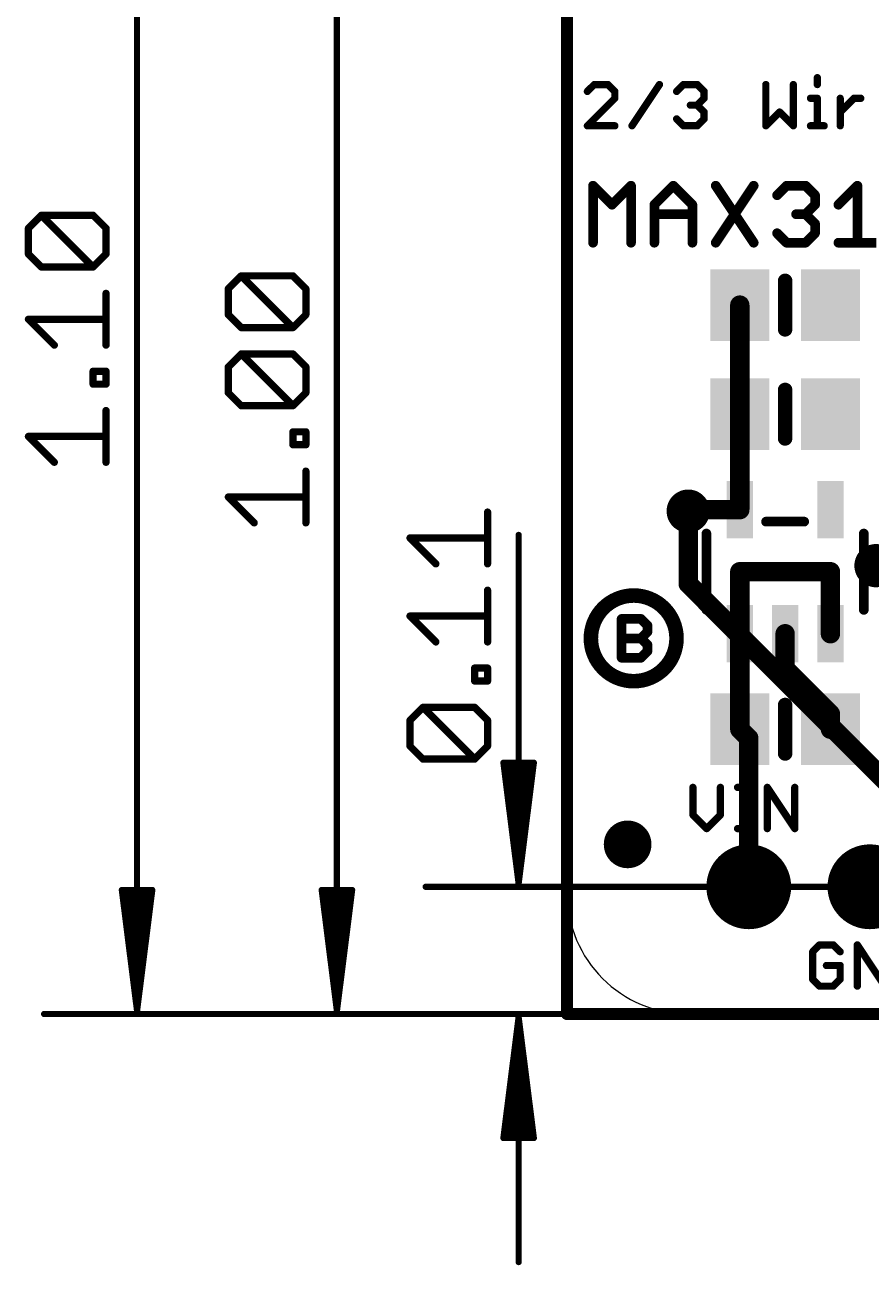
# Model space of a CAD drawing. Extents: x -11.4 to 33.1, y -5.3 to 41.1.
# Drawn here: x -11.37 to 6.38, y -5.27 to 20.73 of the extents above; entities that cross this region are included whole.
import ezdxf

# ---------------------------------------------------------------- set-up
doc = ezdxf.new("R2010")
doc.units = 0
for name, color, linetype in [('1', 12, 'CONTINUOUS'), ('16', 132, 'CONTINUOUS'), ('17', 110, 'CONTINUOUS'), ('18', 110, 'CONTINUOUS'), ('20', 53, 'CONTINUOUS'), ('21', 40, 'CONTINUOUS'), ('23', 40, 'CONTINUOUS'), ('47', 253, 'CONTINUOUS')]:
    doc.layers.add(name, color=color, linetype=linetype)

# ---------------------------------------------------------------- blocks, each defined once
blk = doc.blocks.new('RECT')
blk.add_solid([(-0.5, -0.5), (0.5, -0.5), (-0.5, 0.5), (0.5, 0.5)])
blk = doc.blocks.new('PIE')
at = {"const_width": 0.5}
blk.add_lwpolyline([(0, -0.25, 1), (0, 0.25, 1), (0, -0.25)], format="xyb", dxfattribs=at)
blk = doc.blocks.new('ROUNDP')
at = {"const_width": 0.5}
blk.add_lwpolyline([(0, -0.25, 1), (0, 0.25, 1), (0, -0.25)], format="xyb", dxfattribs=at)
blk = doc.blocks.new('ROUNDV')
at = {"const_width": 0.5}
blk.add_lwpolyline([(0, -0.25, 1), (0, 0.25, 1), (0, -0.25)], format="xyb", dxfattribs=at)

msp = doc.modelspace()

# ---------------------------------------------------------------- linework, layer by layer
at = {"layer": '1'}
for points, const_width in [([(0, 0), (0, 27.94)], 0.254), ([(3.622, 12.573), (3.622, 14.859)], 0.4064), ([(3.622, 10.5711), (3.622, 12.573)], 0.4064), ([(2.5701, 10.5711), (2.54, 10.541)], 0.4064), ([(3.622, 10.5711), (2.5701, 10.5711)], 0.4064), ([(5.522, 9.271), (3.622, 9.271)], 0.4064), ([(3.622, 9.271), (3.622, 7.9709)], 0.4064), ([(5.522, 7.9709), (5.522, 9.271)], 0.4064), ([(3.622, 5.969), (3.622, 7.9709)], 0.4064), ([(4.572, 7.9709), (4.572, 7.239)], 0.4064), ([(4.572, 7.239), (5.522, 6.289)], 0.4064), ([(5.522, 6.289), (5.522, 5.969)], 0.4064), ([(3.81, 5.781), (3.622, 5.969)], 0.4064), ([(3.81, 2.667), (3.81, 5.781)], 0.4064), ([(25.527, 0), (0, 0)], 0.254)]:
    msp.add_lwpolyline(points, dxfattribs=dict(at, const_width=const_width))
for points, const_width in [([(3.7236, 14.859, 1), (3.5204, 14.859)], 0.2032), ([(3.7236, 12.573, 1), (3.5204, 12.573)], 0.2032), ([(3.5204, 12.573, 1), (3.7236, 12.573)], 0.2032), ([(2.4682, 10.6128, 1), (2.6118, 10.4692)], 0.2032), ([(2.5701, 10.6727, 1), (2.5701, 10.4695)], 0.2032), ([(2.6419, 10.4993, 1), (2.4983, 10.6429)], 0.2032), ([(3.5204, 10.5711, 1), (3.7236, 10.5711)], 0.2032), ([(3.622, 10.4695, 1), (3.622, 10.6727)], 0.2032), ([(3.622, 9.3726, 1), (3.622, 9.1694)], 0.2032), ([(3.7236, 9.271, 1), (3.5204, 9.271)], 0.2032), ([(5.6236, 9.271, 1), (5.4204, 9.271)], 0.2032), ([(5.522, 9.1694, 1), (5.522, 9.3726)], 0.2032), ([(3.7236, 7.9709, 1), (3.5204, 7.9709)], 0.2032), ([(3.5204, 7.9709, 1), (3.7236, 7.9709)], 0.2032), ([(4.6736, 7.9709, 1), (4.4704, 7.9709)], 0.2032), ([(5.4204, 7.9709, 1), (5.6236, 7.9709)], 0.2032), ([(4.4704, 7.239, 1), (4.6736, 7.239)], 0.2032), ([(4.6438, 7.3108, 1), (4.5002, 7.1672)], 0.2032), ([(5.6236, 6.289, 1), (5.4204, 6.289)], 0.2032), ([(5.4502, 6.2172, 1), (5.5938, 6.3608)], 0.2032), ([(3.5204, 5.969, 1), (3.7236, 5.969)], 0.2032), ([(3.6938, 6.0408, 1), (3.5502, 5.8972)], 0.2032), ([(3.9116, 5.781, 1), (3.7084, 5.781)], 0.2032), ([(5.4204, 5.969, 1), (5.6236, 5.969)], 0.2032), ([(3.7382, 5.7092, 1), (3.8818, 5.8528)], 0.2032), ([(3.7084, 2.667, 1), (3.9116, 2.667)], 0.2032), ([(0, 0.0635, 1), (0, -0.0635)], 0.127), ([(-0.0635, 0, 1), (0.0635, 0)], 0.127)]:
    msp.add_lwpolyline(points, format="xyb", dxfattribs=dict(at, const_width=const_width))
at = {"layer": '16'}
for points, const_width in [([(0, 0), (0, 27.94)], 0.254), ([(2.54, 10.541), (2.54, 9.017)], 0.4064), ([(2.54, 9.017), (8.89, 2.667)], 0.4064), ([(25.527, 0), (0, 0)], 0.254)]:
    msp.add_lwpolyline(points, dxfattribs=dict(at, const_width=const_width))
for points, const_width in [([(2.6416, 10.541, 1), (2.4384, 10.541)], 0.2032), ([(2.4384, 9.017, 1), (2.6416, 9.017)], 0.2032), ([(2.6118, 9.0888, 1), (2.4682, 8.9452)], 0.2032), ([(0, 0.0635, 1), (0, -0.0635)], 0.127), ([(-0.0635, 0, 1), (0.0635, 0)], 0.127)]:
    msp.add_lwpolyline(points, format="xyb", dxfattribs=dict(at, const_width=const_width))
at = {"layer": '20'}
for p, q in [((0, 25.4), (0, 2.54)), ((2.54, 0), (22.86, 0))]:
    msp.add_line(p, q, dxfattribs=at)
msp.add_arc((2.54, 2.54), 2.54, 180, 270, dxfattribs=at)
at = {"layer": '21'}
for points, const_width in [([(0.5699, 19.4825), (0.4258, 19.3385)], 0.1524), ([(0.858, 19.4825), (0.5699, 19.4825)], 0.1524), ([(1.002, 19.3385), (0.858, 19.4825)], 0.1524), ([(1.3613, 18.6182), (1.9375, 19.4825)], 0.1524), ([(2.2968, 19.3385), (2.4409, 19.4825)], 0.1524), ([(2.4409, 19.4825), (2.729, 19.4825)], 0.1524), ([(2.729, 19.4825), (2.8731, 19.3385)], 0.1524), ([(4.1679, 19.4825), (4.1679, 18.6182)], 0.1524), ([(4.7441, 18.6182), (4.7441, 19.4825)], 0.1524), ([(5.2475, 19.6266), (5.2475, 19.4825)], 0.1524), ([(0.4258, 18.6182), (1.002, 19.1944)], 0.1524), ([(1.002, 19.1944), (1.002, 19.3385)], 0.1524), ([(2.8731, 19.1944), (2.729, 19.0504)], 0.1524), ([(2.8731, 19.3385), (2.8731, 19.1944)], 0.1524), ([(5.1034, 19.1944), (5.2475, 19.1944)], 0.1524), ([(5.2475, 19.1944), (5.2475, 18.6182)], 0.1524), ([(5.7271, 18.6182), (5.7271, 19.1944)], 0.1524), ([(5.7271, 18.9063), (6.0152, 19.1944)], 0.1524), ([(6.0152, 19.1944), (6.1592, 19.1944)], 0.1524), ([(2.729, 19.0504), (2.585, 19.0504)], 0.1524), ([(2.729, 19.0504), (2.8731, 18.9063)], 0.1524), ([(2.8731, 18.9063), (2.8731, 18.7623)], 0.1524), ([(4.1679, 18.6182), (4.456, 18.9063)], 0.1524), ([(4.456, 18.9063), (4.7441, 18.6182)], 0.1524), ([(2.4409, 18.6182), (2.2968, 18.7623)], 0.1524), ([(2.8731, 18.7623), (2.729, 18.6182)], 0.1524), ([(1.002, 18.6182), (0.4258, 18.6182)], 0.1524), ([(2.729, 18.6182), (2.4409, 18.6182)], 0.1524), ([(5.1034, 18.6182), (5.3915, 18.6182)], 0.1524), ([(0.5442, 16.1671), (0.5442, 17.3619)], 0.2032), ([(0.5442, 17.3619), (0.9425, 16.9636)], 0.2032), ([(0.9425, 16.9636), (1.3408, 17.3619)], 0.2032), ([(1.3408, 17.3619), (1.3408, 16.1671)], 0.2032), ([(1.8306, 16.9636), (2.2289, 17.3619)], 0.2032), ([(2.2289, 17.3619), (2.6271, 16.9636)], 0.2032), ([(3.1169, 17.3619), (3.9135, 16.1671)], 0.2032), ([(3.9135, 17.3619), (3.1169, 16.1671)], 0.2032), ([(4.4033, 17.1628), (4.6024, 17.3619)], 0.2032), ([(4.6024, 17.3619), (5.0007, 17.3619)], 0.2032), ([(5.0007, 17.3619), (5.1998, 17.1628)], 0.2032), ([(5.6896, 16.9636), (6.0879, 17.3619)], 0.2032), ([(6.0879, 17.3619), (6.0879, 16.1671)], 0.2032), ([(5.1998, 17.1628), (5.1998, 16.9636)], 0.2032), ([(1.8306, 16.1671), (1.8306, 16.9636)], 0.2032), ([(2.6271, 16.9636), (2.6271, 16.1671)], 0.2032), ([(5.1998, 16.9636), (5.0007, 16.7645)], 0.2032), ([(1.8306, 16.7645), (2.6271, 16.7645)], 0.2032), ([(5.0007, 16.7645), (4.8015, 16.7645)], 0.2032), ([(5.0007, 16.7645), (5.1998, 16.5654)], 0.2032), ([(5.1998, 16.5654), (5.1998, 16.3662)], 0.2032), ([(4.6024, 16.1671), (4.4033, 16.3662)], 0.2032), ([(5.1998, 16.3662), (5.0007, 16.1671)], 0.2032), ([(5.0007, 16.1671), (4.6024, 16.1671)], 0.2032), ([(5.6896, 16.1671), (6.4861, 16.1671)], 0.2032), ([(4.572, 15.367), (4.572, 14.351)], 0.3048), ([(4.572, 13.081), (4.572, 12.065)], 0.3048), ([(4.172, 10.321), (4.972, 10.321)], 0.2032), ([(2.922, 10.071), (2.922, 8.471)], 0.2032), ([(6.222, 10.071), (6.222, 8.471)], 0.2032), ([(1.143, 7.4676), (1.143, 8.2811)], 0.2032), ([(1.143, 8.2811), (1.5497, 8.2811)], 0.2032), ([(1.5497, 8.2811), (1.6853, 8.1455)], 0.2032), ([(1.6853, 8.0099), (1.5497, 7.8743)], 0.2032), ([(1.6853, 8.1455), (1.6853, 8.0099)], 0.2032), ([(1.143, 7.8743), (1.5497, 7.8743)], 0.2032), ([(1.5497, 7.8743), (1.6853, 7.7388)], 0.2032), ([(1.6853, 7.7388), (1.6853, 7.6032)], 0.2032), ([(1.5497, 7.4676), (1.143, 7.4676)], 0.2032), ([(1.6853, 7.6032), (1.5497, 7.4676)], 0.2032), ([(4.572, 6.477), (4.572, 5.461)], 0.3048), ([(2.6388, 4.7505), (2.6388, 4.1743)], 0.1524), ([(3.2151, 4.1743), (3.2151, 4.7505)], 0.1524), ([(3.5744, 4.7505), (3.8625, 4.7505)], 0.1524), ([(3.7184, 3.8862), (3.7184, 4.7505)], 0.1524), ([(4.198, 3.8862), (4.198, 4.7505)], 0.1524), ([(4.198, 4.7505), (4.7743, 3.8862)], 0.1524), ([(4.7743, 3.8862), (4.7743, 4.7505)], 0.1524), ([(2.6388, 4.1743), (2.927, 3.8862)], 0.1524), ([(2.927, 3.8862), (3.2151, 4.1743)], 0.1524), ([(3.5744, 3.8862), (3.8625, 3.8862)], 0.1524), ([(5.294, 1.4485), (5.1499, 1.3045)], 0.1524), ([(5.1499, 1.3045), (5.1499, 0.7283)], 0.1524), ([(5.5821, 1.4485), (5.294, 1.4485)], 0.1524), ([(5.7261, 1.3045), (5.5821, 1.4485)], 0.1524), ([(6.0854, 0.5842), (6.0854, 1.4485)], 0.1524), ([(6.0854, 1.4485), (6.6617, 0.5842)], 0.1524), ([(5.7261, 1.0164), (5.438, 1.0164)], 0.1524), ([(5.7261, 0.7283), (5.7261, 1.0164)], 0.1524), ([(5.1499, 0.7283), (5.294, 0.5842)], 0.1524), ([(5.5821, 0.5842), (5.7261, 0.7283)], 0.1524), ([(5.294, 0.5842), (5.5821, 0.5842)], 0.1524)]:
    msp.add_lwpolyline(points, dxfattribs=dict(at, const_width=const_width))
for points, const_width in [([(0.5699, 19.5206, 1), (0.5699, 19.4444)], 0.0762), ([(0.5968, 19.4556, 1), (0.5429, 19.5095)], 0.0762), ([(0.8849, 19.5095, 1), (0.831, 19.4556)], 0.0762), ([(0.858, 19.4444, 1), (0.858, 19.5206)], 0.0762), ([(1.9692, 19.4614, 1), (1.9058, 19.5037)], 0.0762), ([(2.4409, 19.5206, 1), (2.4409, 19.4444)], 0.0762), ([(2.4678, 19.4556, 1), (2.414, 19.5095)], 0.0762), ([(2.756, 19.5095, 1), (2.7021, 19.4556)], 0.0762), ([(2.729, 19.4444, 1), (2.729, 19.5206)], 0.0762), ([(4.206, 19.4825, 1), (4.1298, 19.4825)], 0.0762), ([(4.7822, 19.4825, 1), (4.706, 19.4825)], 0.0762), ([(5.2856, 19.6266, 1), (5.2094, 19.6266)], 0.0762), ([(5.2094, 19.4825, 1), (5.2856, 19.4825)], 0.0762), ([(0.3989, 19.3654, 1), (0.4527, 19.3115)], 0.0762), ([(1.0401, 19.3385, 1), (0.9639, 19.3385)], 0.0762), ([(0.9751, 19.3115, 1), (1.029, 19.3654)], 0.0762), ([(1.029, 19.1675, 1), (0.9751, 19.2214)], 0.0762), ([(2.2699, 19.3654, 1), (2.3238, 19.3115)], 0.0762), ([(2.9112, 19.3385, 1), (2.835, 19.3385)], 0.0762), ([(2.8461, 19.3115, 1), (2.9, 19.3654)], 0.0762), ([(2.9, 19.1675, 1), (2.8461, 19.2214)], 0.0762), ([(5.1034, 19.2325, 1), (5.1034, 19.1563)], 0.0762), ([(5.2856, 19.1944, 1), (5.2094, 19.1944)], 0.0762), ([(5.2475, 19.1563, 1), (5.2475, 19.2325)], 0.0762), ([(5.7652, 19.1944, 1), (5.689, 19.1944)], 0.0762), ([(6.0152, 19.2325, 1), (6.0152, 19.1563)], 0.0762), ([(6.0421, 19.1675, 1), (5.9882, 19.2214)], 0.0762), ([(6.1592, 19.1563, 1), (6.1592, 19.2325)], 0.0762), ([(0.9639, 19.1944, 1), (1.0401, 19.1944)], 0.0762), ([(2.585, 19.0885, 1), (2.585, 19.0123)], 0.0762), ([(2.756, 19.0773, 1), (2.7021, 19.0234)], 0.0762), ([(2.7021, 19.0773, 1), (2.756, 19.0234)], 0.0762), ([(2.729, 19.0123, 1), (2.729, 19.0885)], 0.0762), ([(2.835, 19.1944, 1), (2.9112, 19.1944)], 0.0762), ([(2.9112, 18.9063, 1), (2.835, 18.9063)], 0.0762), ([(4.4829, 18.9333, 1), (4.429, 18.8794)], 0.0762), ([(4.4829, 18.8794, 1), (4.429, 18.9333)], 0.0762), ([(2.3238, 18.7892, 1), (2.2699, 18.7353)], 0.0762), ([(2.835, 18.7623, 1), (2.9112, 18.7623)], 0.0762), ([(2.8461, 18.8794, 1), (2.9, 18.9333)], 0.0762), ([(2.9, 18.7353, 1), (2.8461, 18.7892)], 0.0762), ([(5.7001, 18.9333, 1), (5.754, 18.8794)], 0.0762), ([(0.4258, 18.6563, 1), (0.4258, 18.5801)], 0.0762), ([(0.3989, 18.6451, 1), (0.4527, 18.5913)], 0.0762), ([(1.002, 18.5801, 1), (1.002, 18.6563)], 0.0762), ([(1.3296, 18.6393, 1), (1.393, 18.5971)], 0.0762), ([(2.4409, 18.6563, 1), (2.4409, 18.5801)], 0.0762), ([(2.414, 18.5913, 1), (2.4678, 18.6451)], 0.0762), ([(2.7021, 18.6451, 1), (2.756, 18.5913)], 0.0762), ([(2.729, 18.5801, 1), (2.729, 18.6563)], 0.0762), ([(4.1409, 18.6451, 1), (4.1948, 18.5913)], 0.0762), ([(4.1298, 18.6182, 1), (4.206, 18.6182)], 0.0762), ([(4.706, 18.6182, 1), (4.7822, 18.6182)], 0.0762), ([(4.7172, 18.5913, 1), (4.771, 18.6451)], 0.0762), ([(5.1034, 18.6563, 1), (5.1034, 18.5801)], 0.0762), ([(5.2094, 18.6182, 1), (5.2856, 18.6182)], 0.0762), ([(5.3915, 18.5801, 1), (5.3915, 18.6563)], 0.0762), ([(5.689, 18.6182, 1), (5.7652, 18.6182)], 0.0762), ([(0.595, 17.3619, 1), (0.4934, 17.3619)], 0.1016), ([(0.5802, 17.3978, 1), (0.5083, 17.326)], 0.1016), ([(1.3916, 17.3619, 1), (1.29, 17.3619)], 0.1016), ([(1.3767, 17.326, 1), (1.3049, 17.3978)], 0.1016), ([(2.2648, 17.3978, 1), (2.1929, 17.326)], 0.1016), ([(2.2648, 17.326, 1), (2.1929, 17.3978)], 0.1016), ([(3.1592, 17.3901, 1), (3.0747, 17.3337)], 0.1016), ([(3.9557, 17.3337, 1), (3.8712, 17.3901)], 0.1016), ([(4.6024, 17.4127, 1), (4.6024, 17.3111)], 0.1016), ([(4.6383, 17.326, 1), (4.5665, 17.3978)], 0.1016), ([(5.0366, 17.3978, 1), (4.9647, 17.326)], 0.1016), ([(5.0007, 17.3111, 1), (5.0007, 17.4127)], 0.1016), ([(6.1387, 17.3619, 1), (6.0371, 17.3619)], 0.1016), ([(6.1238, 17.326, 1), (6.0519, 17.3978)], 0.1016), ([(4.3673, 17.1987, 1), (4.4392, 17.1269)], 0.1016), ([(5.2506, 17.1628, 1), (5.149, 17.1628)], 0.1016), ([(5.1639, 17.1269, 1), (5.2357, 17.1987)], 0.1016), ([(0.9066, 16.9996, 1), (0.9784, 16.9277)], 0.1016), ([(0.9066, 16.9277, 1), (0.9784, 16.9996)], 0.1016), ([(1.8814, 16.9636, 1), (1.7798, 16.9636)], 0.1016), ([(1.7947, 16.9996, 1), (1.8665, 16.9277)], 0.1016), ([(2.6779, 16.9636, 1), (2.5763, 16.9636)], 0.1016), ([(2.5912, 16.9277, 1), (2.663, 16.9996)], 0.1016), ([(5.149, 16.9636, 1), (5.2506, 16.9636)], 0.1016), ([(5.2357, 16.9277, 1), (5.1639, 16.9996)], 0.1016), ([(5.6537, 16.9996, 1), (5.7255, 16.9277)], 0.1016), ([(1.8306, 16.8153, 1), (1.8306, 16.7137)], 0.1016), ([(2.6271, 16.7137, 1), (2.6271, 16.8153)], 0.1016), ([(4.8015, 16.8153, 1), (4.8015, 16.7137)], 0.1016), ([(5.0366, 16.8004, 1), (4.9647, 16.7286)], 0.1016), ([(4.9647, 16.8004, 1), (5.0366, 16.7286)], 0.1016), ([(5.0007, 16.7137, 1), (5.0007, 16.8153)], 0.1016), ([(5.2506, 16.5654, 1), (5.149, 16.5654)], 0.1016), ([(5.1639, 16.5295, 1), (5.2357, 16.6013)], 0.1016), ([(4.4392, 16.4022, 1), (4.3673, 16.3303)], 0.1016), ([(5.149, 16.3662, 1), (5.2506, 16.3662)], 0.1016), ([(5.2357, 16.3303, 1), (5.1639, 16.4022)], 0.1016), ([(0.4934, 16.1671, 1), (0.595, 16.1671)], 0.1016), ([(1.29, 16.1671, 1), (1.3916, 16.1671)], 0.1016), ([(1.7798, 16.1671, 1), (1.8814, 16.1671)], 0.1016), ([(2.5763, 16.1671, 1), (2.6779, 16.1671)], 0.1016), ([(3.0747, 16.1953, 1), (3.1592, 16.1389)], 0.1016), ([(3.8712, 16.1389, 1), (3.9557, 16.1953)], 0.1016), ([(4.6024, 16.2179, 1), (4.6024, 16.1163)], 0.1016), ([(4.5665, 16.1312, 1), (4.6383, 16.203)], 0.1016), ([(4.9647, 16.203, 1), (5.0366, 16.1312)], 0.1016), ([(5.0007, 16.1163, 1), (5.0007, 16.2179)], 0.1016), ([(5.6896, 16.2179, 1), (5.6896, 16.1163)], 0.1016), ([(6.0371, 16.1671, 1), (6.1387, 16.1671)], 0.1016), ([(4.6482, 15.367, 1), (4.4958, 15.367)], 0.1524), ([(4.4958, 14.351, 1), (4.6482, 14.351)], 0.1524), ([(4.6482, 13.081, 1), (4.4958, 13.081)], 0.1524), ([(4.4958, 12.065, 1), (4.6482, 12.065)], 0.1524), ([(4.172, 10.3718, 1), (4.172, 10.2702)], 0.1016), ([(4.972, 10.2702, 1), (4.972, 10.3718)], 0.1016), ([(2.9728, 10.071, 1), (2.8712, 10.071)], 0.1016), ([(6.2728, 10.071, 1), (6.1712, 10.071)], 0.1016), ([(1.397, 6.976, 1), (1.397, 8.772, 1), (1.397, 6.976)], 0.3048), ([(1.1938, 8.2811, 1), (1.0922, 8.2811)], 0.1016), ([(1.143, 8.3319, 1), (1.143, 8.2303)], 0.1016), ([(1.5857, 8.317, 1), (1.5138, 8.2452)], 0.1016), ([(1.5497, 8.2303, 1), (1.5497, 8.3319)], 0.1016), ([(2.8712, 8.471, 1), (2.9728, 8.471)], 0.1016), ([(6.1712, 8.471, 1), (6.2728, 8.471)], 0.1016), ([(1.7361, 8.1455, 1), (1.6345, 8.1455)], 0.1016), ([(1.6345, 8.0099, 1), (1.7361, 8.0099)], 0.1016), ([(1.6494, 8.1096, 1), (1.7212, 8.1814)], 0.1016), ([(1.7212, 7.974, 1), (1.6494, 8.0458)], 0.1016), ([(1.143, 7.9251, 1), (1.143, 7.8235)], 0.1016), ([(1.5857, 7.9103, 1), (1.5138, 7.8384)], 0.1016), ([(1.5138, 7.9103, 1), (1.5857, 7.8384)], 0.1016), ([(1.5497, 7.8235, 1), (1.5497, 7.9251)], 0.1016), ([(1.7361, 7.7388, 1), (1.6345, 7.7388)], 0.1016), ([(1.6494, 7.7028, 1), (1.7212, 7.7747)], 0.1016), ([(1.143, 7.5184, 1), (1.143, 7.4168)], 0.1016), ([(1.5138, 7.5035, 1), (1.5857, 7.4317)], 0.1016), ([(1.5497, 7.4168, 1), (1.5497, 7.5184)], 0.1016), ([(1.6345, 7.6032, 1), (1.7361, 7.6032)], 0.1016), ([(1.7212, 7.5673, 1), (1.6494, 7.6391)], 0.1016), ([(1.0922, 7.4676, 1), (1.1938, 7.4676)], 0.1016), ([(4.6482, 6.477, 1), (4.4958, 6.477)], 0.1524), ([(4.4958, 5.461, 1), (4.6482, 5.461)], 0.1524), ([(2.6769, 4.7505, 1), (2.6007, 4.7505)], 0.0762), ([(3.2532, 4.7505, 1), (3.177, 4.7505)], 0.0762), ([(3.5744, 4.7886, 1), (3.5744, 4.7124)], 0.0762), ([(3.7565, 4.7505, 1), (3.6803, 4.7505)], 0.0762), ([(3.8625, 4.7124, 1), (3.8625, 4.7886)], 0.0762), ([(4.2297, 4.7717, 1), (4.1663, 4.7294)], 0.0762), ([(4.2361, 4.7505, 1), (4.1599, 4.7505)], 0.0762), ([(4.8124, 4.7505, 1), (4.7362, 4.7505)], 0.0762), ([(2.6658, 4.2013, 1), (2.6119, 4.1474)], 0.0762), ([(2.6007, 4.1743, 1), (2.6769, 4.1743)], 0.0762), ([(3.177, 4.1743, 1), (3.2532, 4.1743)], 0.0762), ([(3.242, 4.1474, 1), (3.1881, 4.2013)], 0.0762), ([(2.9, 3.9131, 1), (2.9539, 3.8593)], 0.0762), ([(2.9, 3.8593, 1), (2.9539, 3.9131)], 0.0762), ([(3.5744, 3.9243, 1), (3.5744, 3.8481)], 0.0762), ([(3.6803, 3.8862, 1), (3.7565, 3.8862)], 0.0762), ([(3.8625, 3.8481, 1), (3.8625, 3.9243)], 0.0762), ([(4.1599, 3.8862, 1), (4.2361, 3.8862)], 0.0762), ([(4.7362, 3.8862, 1), (4.8124, 3.8862)], 0.0762), ([(4.7426, 3.8651, 1), (4.806, 3.9073)], 0.0762), ([(5.188, 1.3045, 1), (5.1118, 1.3045)], 0.0762), ([(5.123, 1.3314, 1), (5.1769, 1.2775)], 0.0762), ([(5.294, 1.4866, 1), (5.294, 1.4104)], 0.0762), ([(5.3209, 1.4216, 1), (5.267, 1.4755)], 0.0762), ([(5.609, 1.4755, 1), (5.5551, 1.4216)], 0.0762), ([(5.5821, 1.4104, 1), (5.5821, 1.4866)], 0.0762), ([(5.6992, 1.2775, 1), (5.7531, 1.3314)], 0.0762), ([(6.1171, 1.4697, 1), (6.0537, 1.4274)], 0.0762), ([(6.1235, 1.4485, 1), (6.0473, 1.4485)], 0.0762), ([(5.438, 1.0545, 1), (5.438, 0.9783)], 0.0762), ([(5.7642, 1.0164, 1), (5.688, 1.0164)], 0.0762), ([(5.7261, 0.9783, 1), (5.7261, 1.0545)], 0.0762), ([(5.1769, 0.7552, 1), (5.123, 0.7013)], 0.0762), ([(5.7531, 0.7013, 1), (5.6992, 0.7552)], 0.0762), ([(5.1118, 0.7283, 1), (5.188, 0.7283)], 0.0762), ([(5.294, 0.6223, 1), (5.294, 0.5461)], 0.0762), ([(5.267, 0.5573, 1), (5.3209, 0.6111)], 0.0762), ([(5.5551, 0.6111, 1), (5.609, 0.5573)], 0.0762), ([(5.5821, 0.5461, 1), (5.5821, 0.6223)], 0.0762), ([(5.688, 0.7283, 1), (5.7642, 0.7283)], 0.0762), ([(6.0473, 0.5842, 1), (6.1235, 0.5842)], 0.0762)]:
    msp.add_lwpolyline(points, format="xyb", dxfattribs=dict(at, const_width=const_width))
at = {"layer": '23'}
for p in [(4.572, 14.859), (4.572, 12.573), (4.572, 9.271), (1.397, 7.874), (4.572, 5.969), (1.27, 3.556)]:
    msp.add_point(p, dxfattribs=at)
at = {"layer": '47'}
for points, const_width in [([(0, 18.669), (0, 40.685)], 0.13), ([(-9.017, 0.065), (-9.017, 27.875)], 0.13), ([(-4.826, 0.065), (-4.826, 25.335)], 0.13), ([(-11.2947, 16.4712), (-11.0235, 16.7424)], 0.1524), ([(-11.0235, 16.7424), (-9.9389, 16.7424)], 0.1524), ([(-9.9389, 15.6577), (-11.0235, 16.7424)], 0.1524), ([(-9.9389, 16.7424), (-9.6677, 16.4712)], 0.1524), ([(-11.2947, 15.9289), (-11.2947, 16.4712)], 0.1524), ([(-9.6677, 16.4712), (-9.6677, 15.9289)], 0.1524), ([(-11.0235, 15.6577), (-11.2947, 15.9289)], 0.1524), ([(-9.6677, 15.9289), (-9.9389, 15.6577)], 0.1524), ([(-9.9389, 15.6577), (-11.0235, 15.6577)], 0.1524), ([(-7.1037, 15.2012), (-6.8325, 15.4724)], 0.1524), ([(-6.8325, 15.4724), (-5.7479, 15.4724)], 0.1524), ([(-5.7479, 14.3877), (-6.8325, 15.4724)], 0.1524), ([(-5.7479, 15.4724), (-5.4767, 15.2012)], 0.1524), ([(-9.6677, 14.0205), (-9.6677, 15.1052)], 0.1524), ([(-7.1037, 14.6589), (-7.1037, 15.2012)], 0.1524), ([(-5.4767, 15.2012), (-5.4767, 14.6589)], 0.1524), ([(-10.7524, 14.0205), (-11.2947, 14.5629)], 0.1524), ([(-11.2947, 14.5629), (-9.6677, 14.5629)], 0.1524), ([(-6.8325, 14.3877), (-7.1037, 14.6589)], 0.1524), ([(-5.4767, 14.6589), (-5.7479, 14.3877)], 0.1524), ([(-5.7479, 14.3877), (-6.8325, 14.3877)], 0.1524), ([(-7.1037, 13.564), (-6.8325, 13.8352)], 0.1524), ([(-6.8325, 13.8352), (-5.7479, 13.8352)], 0.1524), ([(-5.7479, 12.7505), (-6.8325, 13.8352)], 0.1524), ([(-5.7479, 13.8352), (-5.4767, 13.564)], 0.1524), ([(-9.9389, 13.202), (-9.9389, 13.4731)], 0.1524), ([(-9.9389, 13.4731), (-9.6677, 13.4731)], 0.1524), ([(-9.6677, 13.4731), (-9.6677, 13.202)], 0.1524), ([(-7.1037, 13.0217), (-7.1037, 13.564)], 0.1524), ([(-5.4767, 13.564), (-5.4767, 13.0217)], 0.1524), ([(-9.6677, 13.202), (-9.9389, 13.202)], 0.1524), ([(-6.8325, 12.7505), (-7.1037, 13.0217)], 0.1524), ([(-5.4767, 13.0217), (-5.7479, 12.7505)], 0.1524), ([(-5.7479, 12.7505), (-6.8325, 12.7505)], 0.1524), ([(-9.6677, 11.5648), (-9.6677, 12.6495)], 0.1524), ([(-5.7479, 11.932), (-5.7479, 12.2031)], 0.1524), ([(-5.7479, 12.2031), (-5.4767, 12.2031)], 0.1524), ([(-5.4767, 12.2031), (-5.4767, 11.932)], 0.1524), ([(-10.7524, 11.5648), (-11.2947, 12.1071)], 0.1524), ([(-11.2947, 12.1071), (-9.6677, 12.1071)], 0.1524), ([(-5.4767, 11.932), (-5.7479, 11.932)], 0.1524), ([(-5.4767, 10.2948), (-5.4767, 11.3795)], 0.1524), ([(-6.5614, 10.2948), (-7.1037, 10.8371)], 0.1524), ([(-7.1037, 10.8371), (-5.4767, 10.8371)], 0.1524), ([(-1.6667, 9.4361), (-1.6667, 10.5208)], 0.1524), ([(-2.7514, 9.4361), (-3.2937, 9.9784)], 0.1524), ([(-3.2937, 9.9784), (-1.6667, 9.9784)], 0.1524), ([(-1.016, 2.732), (-1.016, 10.0423)], 0.13), ([(-1.6667, 7.7989), (-1.6667, 8.8836)], 0.1524), ([(-2.7514, 7.7989), (-3.2937, 8.3413)], 0.1524), ([(-3.2937, 8.3413), (-1.6667, 8.3413)], 0.1524), ([(-1.9379, 6.9804), (-1.9379, 7.2515)], 0.1524), ([(-1.9379, 7.2515), (-1.6667, 7.2515)], 0.1524), ([(-1.6667, 7.2515), (-1.6667, 6.9804)], 0.1524), ([(-1.6667, 6.9804), (-1.9379, 6.9804)], 0.1524), ([(-3.2937, 6.1567), (-3.0225, 6.4279)], 0.1524), ([(-3.0225, 6.4279), (-1.9379, 6.4279)], 0.1524), ([(-1.9379, 5.3432), (-3.0225, 6.4279)], 0.1524), ([(-1.9379, 6.4279), (-1.6667, 6.1567)], 0.1524), ([(-3.2937, 5.6144), (-3.2937, 6.1567)], 0.1524), ([(-1.6667, 6.1567), (-1.6667, 5.6144)], 0.1524), ([(-3.0225, 5.3432), (-3.2937, 5.6144)], 0.1524), ([(-1.6667, 5.6144), (-1.9379, 5.3432)], 0.1524), ([(-1.9379, 5.3432), (-3.0225, 5.3432)], 0.1524), ([(-1.016, 2.732), (-1.3352, 5.267)], 0.13), ([(-1.3352, 5.267), (-0.6968, 5.267)], 0.13), ([(-1.016, 2.732), (-1.276, 5.267)], 0.13), ([(-1.016, 2.732), (-1.146, 5.267)], 0.13), ([(-0.6968, 5.267), (-1.016, 2.732)], 0.13), ([(-0.886, 5.267), (-1.016, 2.732)], 0.13), ([(-0.756, 5.267), (-1.016, 2.732)], 0.13), ([(-9.017, 0.065), (-9.3362, 2.6)], 0.13), ([(-9.3362, 2.6), (-8.6978, 2.6)], 0.13), ([(-9.017, 0.065), (-9.277, 2.6)], 0.13), ([(-9.017, 0.065), (-9.147, 2.6)], 0.13), ([(-8.6978, 2.6), (-9.017, 0.065)], 0.13), ([(-8.887, 2.6), (-9.017, 0.065)], 0.13), ([(-8.757, 2.6), (-9.017, 0.065)], 0.13), ([(-4.826, 0.065), (-5.1452, 2.6)], 0.13), ([(-5.1452, 2.6), (-4.5068, 2.6)], 0.13), ([(-4.826, 0.065), (-5.086, 2.6)], 0.13), ([(-4.826, 0.065), (-4.956, 2.6)], 0.13), ([(-4.5068, 2.6), (-4.826, 0.065)], 0.13), ([(-4.696, 2.6), (-4.826, 0.065)], 0.13), ([(-4.566, 2.6), (-4.826, 0.065)], 0.13), ([(12.7, 2.667), (-2.966, 2.667)], 0.13), ([(6.858, 0), (-10.967, 0)], 0.13), ([(5.461, 0), (-6.776, 0)], 0.13), ([(10.033, 0), (-2.966, 0)], 0.13), ([(-1.016, -0.065), (-1.3352, -2.6)], 0.13), ([(-1.016, -0.065), (-1.276, -2.6)], 0.13), ([(-1.016, -0.065), (-1.146, -2.6)], 0.13), ([(-1.016, -0.065), (-1.016, -5.2)], 0.13), ([(-0.6968, -2.6), (-1.016, -0.065)], 0.13), ([(-0.886, -2.6), (-1.016, -0.065)], 0.13), ([(-0.756, -2.6), (-1.016, -0.065)], 0.13), ([(-1.3352, -2.6), (-0.6968, -2.6)], 0.13)]:
    msp.add_lwpolyline(points, dxfattribs=dict(at, const_width=const_width))
for points, const_width in [([(-0.0325, 18.669, 1), (0.0325, 18.669)], 0.065), ([(-10.9966, 16.7693, 1), (-11.0505, 16.7154)], 0.0762), ([(-11.0235, 16.7805, 1), (-11.0235, 16.7043)], 0.0762), ([(-10.9966, 16.7154, 1), (-11.0505, 16.7693)], 0.0762), ([(-9.9119, 16.7693, 1), (-9.9658, 16.7154)], 0.0762), ([(-9.9389, 16.7043, 1), (-9.9389, 16.7805)], 0.0762), ([(-11.2566, 16.4712, 1), (-11.3328, 16.4712)], 0.0762), ([(-11.3216, 16.4981, 1), (-11.2677, 16.4443)], 0.0762), ([(-9.6296, 16.4712, 1), (-9.7058, 16.4712)], 0.0762), ([(-9.6946, 16.4443, 1), (-9.6408, 16.4981)], 0.0762), ([(-11.2677, 15.9558, 1), (-11.3216, 15.9019)], 0.0762), ([(-11.3328, 15.9289, 1), (-11.2566, 15.9289)], 0.0762), ([(-9.7058, 15.9289, 1), (-9.6296, 15.9289)], 0.0762), ([(-9.6408, 15.9019, 1), (-9.6946, 15.9558)], 0.0762), ([(-11.0235, 15.6958, 1), (-11.0235, 15.6196)], 0.0762), ([(-11.0505, 15.6308, 1), (-10.9966, 15.6846)], 0.0762), ([(-9.9658, 15.6846, 1), (-9.9119, 15.6308)], 0.0762), ([(-9.9658, 15.6308, 1), (-9.9119, 15.6846)], 0.0762), ([(-9.9389, 15.6196, 1), (-9.9389, 15.6958)], 0.0762), ([(-6.8056, 15.4993, 1), (-6.8595, 15.4454)], 0.0762), ([(-6.8325, 15.5105, 1), (-6.8325, 15.4343)], 0.0762), ([(-6.8056, 15.4454, 1), (-6.8595, 15.4993)], 0.0762), ([(-5.7209, 15.4993, 1), (-5.7748, 15.4454)], 0.0762), ([(-5.7479, 15.4343, 1), (-5.7479, 15.5105)], 0.0762), ([(-9.6296, 15.1052, 1), (-9.7058, 15.1052)], 0.0762), ([(-7.0656, 15.2012, 1), (-7.1418, 15.2012)], 0.0762), ([(-7.1306, 15.2281, 1), (-7.0767, 15.1743)], 0.0762), ([(-5.4386, 15.2012, 1), (-5.5148, 15.2012)], 0.0762), ([(-5.5036, 15.1743, 1), (-5.4498, 15.2281)], 0.0762), ([(-11.2677, 14.5898, 1), (-11.3216, 14.5359)], 0.0762), ([(-11.2947, 14.601, 1), (-11.2947, 14.5248)], 0.0762), ([(-9.6677, 14.5248, 1), (-9.6677, 14.601)], 0.0762), ([(-7.0767, 14.6858, 1), (-7.1306, 14.6319)], 0.0762), ([(-7.1418, 14.6589, 1), (-7.0656, 14.6589)], 0.0762), ([(-5.5148, 14.6589, 1), (-5.4386, 14.6589)], 0.0762), ([(-5.4498, 14.6319, 1), (-5.5036, 14.6858)], 0.0762), ([(-6.8325, 14.4258, 1), (-6.8325, 14.3496)], 0.0762), ([(-6.8595, 14.3608, 1), (-6.8056, 14.4146)], 0.0762), ([(-5.7748, 14.4146, 1), (-5.7209, 14.3608)], 0.0762), ([(-5.7748, 14.3608, 1), (-5.7209, 14.4146)], 0.0762), ([(-5.7479, 14.3496, 1), (-5.7479, 14.4258)], 0.0762), ([(-10.7793, 13.9936, 1), (-10.7254, 14.0475)], 0.0762), ([(-9.7058, 14.0205, 1), (-9.6296, 14.0205)], 0.0762), ([(-6.8325, 13.8733, 1), (-6.8325, 13.7971)], 0.0762), ([(-6.8056, 13.8621, 1), (-6.8595, 13.8083)], 0.0762), ([(-6.8056, 13.8083, 1), (-6.8595, 13.8621)], 0.0762), ([(-5.7209, 13.8621, 1), (-5.7748, 13.8083)], 0.0762), ([(-5.7479, 13.7971, 1), (-5.7479, 13.8733)], 0.0762), ([(-9.9008, 13.4731, 1), (-9.977, 13.4731)], 0.0762), ([(-9.9389, 13.5112, 1), (-9.9389, 13.435)], 0.0762), ([(-9.6296, 13.4731, 1), (-9.7058, 13.4731)], 0.0762), ([(-9.6677, 13.435, 1), (-9.6677, 13.5112)], 0.0762), ([(-7.0656, 13.564, 1), (-7.1418, 13.564)], 0.0762), ([(-7.1306, 13.591, 1), (-7.0767, 13.5371)], 0.0762), ([(-5.4386, 13.564, 1), (-5.5148, 13.564)], 0.0762), ([(-5.5036, 13.5371, 1), (-5.4498, 13.591)], 0.0762), ([(-9.9389, 13.2401, 1), (-9.9389, 13.1639)], 0.0762), ([(-9.6677, 13.1639, 1), (-9.6677, 13.2401)], 0.0762), ([(-9.977, 13.202, 1), (-9.9008, 13.202)], 0.0762), ([(-9.7058, 13.202, 1), (-9.6296, 13.202)], 0.0762), ([(-7.1418, 13.0217, 1), (-7.0656, 13.0217)], 0.0762), ([(-7.0767, 13.0486, 1), (-7.1306, 12.9948)], 0.0762), ([(-5.5148, 13.0217, 1), (-5.4386, 13.0217)], 0.0762), ([(-5.4498, 12.9948, 1), (-5.5036, 13.0486)], 0.0762), ([(-6.8325, 12.7886, 1), (-6.8325, 12.7124)], 0.0762), ([(-6.8595, 12.7236, 1), (-6.8056, 12.7775)], 0.0762), ([(-5.7748, 12.7775, 1), (-5.7209, 12.7236)], 0.0762), ([(-5.7748, 12.7236, 1), (-5.7209, 12.7775)], 0.0762), ([(-5.7479, 12.7124, 1), (-5.7479, 12.7886)], 0.0762), ([(-9.6296, 12.6495, 1), (-9.7058, 12.6495)], 0.0762), ([(-5.7098, 12.2031, 1), (-5.786, 12.2031)], 0.0762), ([(-5.7479, 12.2412, 1), (-5.7479, 12.165)], 0.0762), ([(-5.4386, 12.2031, 1), (-5.5148, 12.2031)], 0.0762), ([(-5.4767, 12.165, 1), (-5.4767, 12.2412)], 0.0762), ([(-11.2677, 12.1341, 1), (-11.3216, 12.0802)], 0.0762), ([(-11.2947, 12.1452, 1), (-11.2947, 12.069)], 0.0762), ([(-9.6677, 12.069, 1), (-9.6677, 12.1452)], 0.0762), ([(-5.7479, 11.9701, 1), (-5.7479, 11.8939)], 0.0762), ([(-5.786, 11.932, 1), (-5.7098, 11.932)], 0.0762), ([(-5.5148, 11.932, 1), (-5.4386, 11.932)], 0.0762), ([(-5.4767, 11.8939, 1), (-5.4767, 11.9701)], 0.0762), ([(-10.7793, 11.5379, 1), (-10.7254, 11.5918)], 0.0762), ([(-9.7058, 11.5648, 1), (-9.6296, 11.5648)], 0.0762), ([(-5.4386, 11.3795, 1), (-5.5148, 11.3795)], 0.0762), ([(-7.0767, 10.8641, 1), (-7.1306, 10.8102)], 0.0762), ([(-7.1037, 10.8752, 1), (-7.1037, 10.799)], 0.0762), ([(-5.4767, 10.799, 1), (-5.4767, 10.8752)], 0.0762), ([(-1.6286, 10.5208, 1), (-1.7048, 10.5208)], 0.0762), ([(-6.5883, 10.2679, 1), (-6.5344, 10.3218)], 0.0762), ([(-5.5148, 10.2948, 1), (-5.4386, 10.2948)], 0.0762), ([(-3.2667, 10.0054, 1), (-3.3206, 9.9515)], 0.0762), ([(-3.2937, 10.0165, 1), (-3.2937, 9.9403)], 0.0762), ([(-1.6667, 9.9403, 1), (-1.6667, 10.0165)], 0.0762), ([(-0.9835, 10.0423, 1), (-1.0485, 10.0423)], 0.065), ([(-2.7783, 9.4091, 1), (-2.7244, 9.463)], 0.0762), ([(-1.7048, 9.4361, 1), (-1.6286, 9.4361)], 0.0762), ([(-1.6286, 8.8836, 1), (-1.7048, 8.8836)], 0.0762), ([(-3.2667, 8.3682, 1), (-3.3206, 8.3143)], 0.0762), ([(-3.2937, 8.3794, 1), (-3.2937, 8.3032)], 0.0762), ([(-1.6667, 8.3032, 1), (-1.6667, 8.3794)], 0.0762), ([(-2.7783, 7.772, 1), (-2.7244, 7.8259)], 0.0762), ([(-1.7048, 7.7989, 1), (-1.6286, 7.7989)], 0.0762), ([(-1.8998, 7.2515, 1), (-1.976, 7.2515)], 0.0762), ([(-1.9379, 7.2896, 1), (-1.9379, 7.2134)], 0.0762), ([(-1.6286, 7.2515, 1), (-1.7048, 7.2515)], 0.0762), ([(-1.6667, 7.2134, 1), (-1.6667, 7.2896)], 0.0762), ([(-1.9379, 7.0185, 1), (-1.9379, 6.9423)], 0.0762), ([(-1.6667, 6.9423, 1), (-1.6667, 7.0185)], 0.0762), ([(-1.976, 6.9804, 1), (-1.8998, 6.9804)], 0.0762), ([(-1.7048, 6.9804, 1), (-1.6286, 6.9804)], 0.0762), ([(-2.9956, 6.4548, 1), (-3.0495, 6.4009)], 0.0762), ([(-3.0225, 6.466, 1), (-3.0225, 6.3898)], 0.0762), ([(-2.9956, 6.4009, 1), (-3.0495, 6.4548)], 0.0762), ([(-1.9109, 6.4548, 1), (-1.9648, 6.4009)], 0.0762), ([(-1.9379, 6.3898, 1), (-1.9379, 6.466)], 0.0762), ([(-3.2556, 6.1567, 1), (-3.3318, 6.1567)], 0.0762), ([(-3.3206, 6.1836, 1), (-3.2667, 6.1298)], 0.0762), ([(-1.6286, 6.1567, 1), (-1.7048, 6.1567)], 0.0762), ([(-1.6936, 6.1298, 1), (-1.6398, 6.1836)], 0.0762), ([(-3.2667, 5.6413, 1), (-3.3206, 5.5874)], 0.0762), ([(-3.3318, 5.6144, 1), (-3.2556, 5.6144)], 0.0762), ([(-1.7048, 5.6144, 1), (-1.6286, 5.6144)], 0.0762), ([(-1.6398, 5.5874, 1), (-1.6936, 5.6413)], 0.0762), ([(-3.0225, 5.3813, 1), (-3.0225, 5.3051)], 0.0762), ([(-3.0495, 5.3163, 1), (-2.9956, 5.3701)], 0.0762), ([(-1.9648, 5.3701, 1), (-1.9109, 5.3163)], 0.0762), ([(-1.9648, 5.3163, 1), (-1.9109, 5.3701)], 0.0762), ([(-1.9379, 5.3051, 1), (-1.9379, 5.3813)], 0.0762), ([(-1.303, 5.2711, 1), (-1.3675, 5.2629)], 0.065), ([(-1.3352, 5.2995, 1), (-1.3352, 5.2345)], 0.065), ([(-1.2437, 5.2703, 1), (-1.3083, 5.2637)], 0.065), ([(-1.1135, 5.2687, 1), (-1.1785, 5.2653)], 0.065), ([(-0.8535, 5.2653, 1), (-0.9185, 5.2687)], 0.065), ([(-0.7237, 5.2637, 1), (-0.7883, 5.2703)], 0.065), ([(-0.6645, 5.2629, 1), (-0.729, 5.2711)], 0.065), ([(-0.6968, 5.2345, 1), (-0.6968, 5.2995)], 0.065), ([(-9.304, 2.6041, 1), (-9.3685, 2.5959)], 0.065), ([(-9.3362, 2.6325, 1), (-9.3362, 2.5675)], 0.065), ([(-9.2447, 2.6033, 1), (-9.3093, 2.5967)], 0.065), ([(-9.1145, 2.6017, 1), (-9.1795, 2.5983)], 0.065), ([(-8.8545, 2.5983, 1), (-8.9195, 2.6017)], 0.065), ([(-8.7247, 2.5967, 1), (-8.7893, 2.6033)], 0.065), ([(-8.6655, 2.5959, 1), (-8.73, 2.6041)], 0.065), ([(-8.6978, 2.5675, 1), (-8.6978, 2.6325)], 0.065), ([(-5.113, 2.6041, 1), (-5.1775, 2.5959)], 0.065), ([(-5.1452, 2.6325, 1), (-5.1452, 2.5675)], 0.065), ([(-5.0537, 2.6033, 1), (-5.1183, 2.5967)], 0.065), ([(-4.9235, 2.6017, 1), (-4.9885, 2.5983)], 0.065), ([(-4.6635, 2.5983, 1), (-4.7285, 2.6017)], 0.065), ([(-4.5337, 2.5967, 1), (-4.5983, 2.6033)], 0.065), ([(-4.4745, 2.5959, 1), (-4.539, 2.6041)], 0.065), ([(-4.5068, 2.5675, 1), (-4.5068, 2.6325)], 0.065), ([(-2.966, 2.6995, 1), (-2.966, 2.6345)], 0.065), ([(-1.0482, 2.7361, 1), (-0.9838, 2.7279)], 0.065), ([(-1.0483, 2.7353, 1), (-0.9837, 2.7287)], 0.065), ([(-1.0485, 2.7303, 1), (-0.9835, 2.7337)], 0.065), ([(-1.0485, 2.7337, 1), (-0.9835, 2.7303)], 0.065), ([(-1.0485, 2.732, 1), (-0.9835, 2.732)], 0.065), ([(-1.0483, 2.7287, 1), (-0.9837, 2.7353)], 0.065), ([(-1.0482, 2.7279, 1), (-0.9838, 2.7361)], 0.065), ([(-10.967, 0.0325, 1), (-10.967, -0.0325)], 0.065), ([(-9.0492, 0.0691, 1), (-8.9848, 0.0609)], 0.065), ([(-9.0493, 0.0683, 1), (-8.9847, 0.0617)], 0.065), ([(-9.0495, 0.0633, 1), (-8.9845, 0.0667)], 0.065), ([(-9.0495, 0.0667, 1), (-8.9845, 0.0633)], 0.065), ([(-9.0495, 0.065, 1), (-8.9845, 0.065)], 0.065), ([(-9.0493, 0.0617, 1), (-8.9847, 0.0683)], 0.065), ([(-9.0492, 0.0609, 1), (-8.9848, 0.0691)], 0.065), ([(-6.776, 0.0325, 1), (-6.776, -0.0325)], 0.065), ([(-4.8582, 0.0691, 1), (-4.7938, 0.0609)], 0.065), ([(-4.8583, 0.0683, 1), (-4.7937, 0.0617)], 0.065), ([(-4.8585, 0.0633, 1), (-4.7935, 0.0667)], 0.065), ([(-4.8585, 0.0667, 1), (-4.7935, 0.0633)], 0.065), ([(-4.8585, 0.065, 1), (-4.7935, 0.065)], 0.065), ([(-4.8583, 0.0617, 1), (-4.7937, 0.0683)], 0.065), ([(-4.8582, 0.0609, 1), (-4.7938, 0.0691)], 0.065), ([(-2.966, 0.0325, 1), (-2.966, -0.0325)], 0.065), ([(-0.9835, -0.0667, 1), (-1.0485, -0.0633)], 0.065), ([(-0.9835, -0.0633, 1), (-1.0485, -0.0667)], 0.065), ([(5.461, -0.0325, 1), (5.461, 0.0325)], 0.065), ([(-0.9835, -0.065, 1), (-1.0485, -0.065)], 0.065), ([(-0.9838, -0.0609, 1), (-1.0482, -0.0691)], 0.065), ([(-0.9837, -0.0617, 1), (-1.0483, -0.0683)], 0.065), ([(-0.9837, -0.0683, 1), (-1.0483, -0.0617)], 0.065), ([(-0.9838, -0.0691, 1), (-1.0482, -0.0609)], 0.065), ([(-1.3675, -2.5959, 1), (-1.303, -2.6041)], 0.065), ([(-1.3352, -2.5675, 1), (-1.3352, -2.6325)], 0.065), ([(-1.3083, -2.5967, 1), (-1.2437, -2.6033)], 0.065), ([(-1.1785, -2.5983, 1), (-1.1135, -2.6017)], 0.065), ([(-0.9185, -2.6017, 1), (-0.8535, -2.5983)], 0.065), ([(-0.7883, -2.6033, 1), (-0.7237, -2.5967)], 0.065), ([(-0.729, -2.6041, 1), (-0.6645, -2.5959)], 0.065), ([(-0.6968, -2.6325, 1), (-0.6968, -2.5675)], 0.065), ([(-1.0485, -5.2, 1), (-0.9835, -5.2)], 0.065)]:
    msp.add_lwpolyline(points, format="xyb", dxfattribs=dict(at, const_width=const_width))

# ---------------------------------------------------------------- block references
at = {"layer": '1'}
for p, xscale, yscale in [((3.622, 14.859), 1.24, 1.5), ((5.522, 14.859), 1.24, 1.5), ((3.622, 12.573), 1.24, 1.5), ((5.522, 12.573), 1.24, 1.5), ((3.622, 10.5711), 0.55, 1.2), ((5.522, 10.5711), 0.55, 1.2), ((3.622, 7.9709), 0.55, 1.2), ((4.572, 7.9709), 0.55, 1.2), ((5.522, 7.9709), 0.55, 1.2), ((3.622, 5.969), 1.24, 1.5), ((5.522, 5.969), 1.24, 1.5)]:
    msp.add_blockref('RECT', p, dxfattribs=dict(at, xscale=xscale, yscale=yscale))
msp.add_blockref('PIE', (1.27, 3.556), dxfattribs=at)
at = {"layer": '17', "xscale": 1.778, "yscale": 1.778, "rotation": 90}
for p in [(3.81, 2.667), (3.81, 2.667), (6.35, 2.667), (6.35, 2.667)]:
    msp.add_blockref('ROUNDP', p, dxfattribs=at)
at = {"layer": '18', "xscale": 0.9064, "yscale": 0.9064}
for p in [(2.54, 10.541), (2.54, 10.541), (6.477, 9.398), (6.477, 9.398)]:
    msp.add_blockref('ROUNDV', p, dxfattribs=at)

doc.saveas('drawing.dxf')
